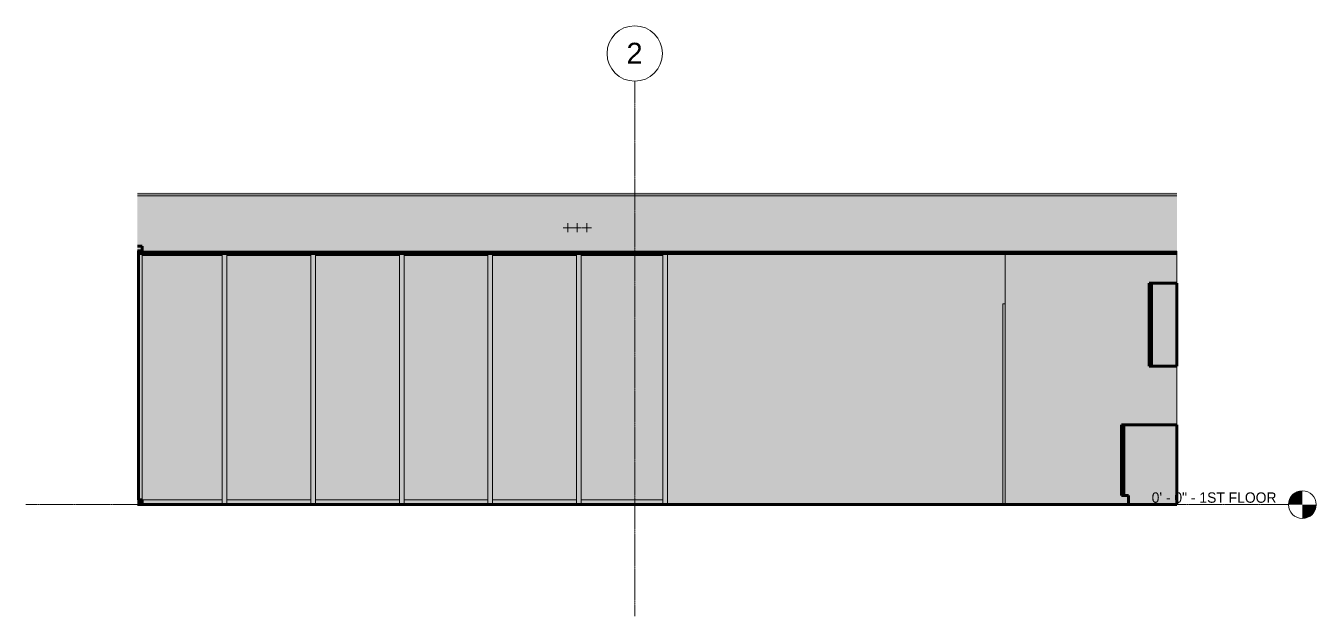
# Model space of a CAD drawing. Header units: inches. Extents: x 2871 to 9348, y -48 to 340.
# Drawn here: x 3959 to 4518, y -48 to 207 of the extents above; entities that cross this region are included whole.
import ezdxf

# ---------------------------------------------------------------- set-up
doc = ezdxf.new("R2010")
doc.units = ezdxf.units.IN
doc.header["$MEASUREMENT"] = 0
doc.linetypes.add('Aligning Line 1_8_', pattern=[0.25, 0.125, -0.125])
doc.linetypes.add('Grid Line 1_2_', pattern=[0.875, 0.5, -0.125, 0.125, -0.125])
for name, color, linetype, lineweight in [('0-3', 165, 'Continuous', 5), ('0-7', 130, 'Continuous', 5), ('A-DOOR', 31, 'Continuous', 18), ('A-DOOR-FRAM', 31, 'Continuous', 9), ('A-DOOR-FRAM-3', 31, 'Continuous', 18), ('A-FLOR-1', 31, 'Continuous', 5), ('A-FLOR-2', 251, 'Continuous', 5), ('A-FLOR-3', 250, 'Continuous', 60), ('A-FLOR-LEVL', 51, 'Continuous', 9), ('A-FLOR-LEVL-1', 51, 'Grid Line 1_2_', 9), ('A-FLOR-LEVL-3', 147, 'Continuous', 9), ('A-FLOR-MCUT-1', 10, 'Continuous', 18), ('A-FLOR-PATT-1', 7, 'Continuous', 9), ('A-FLOR-PATT-2', 253, 'Continuous', 9), ('A-GLAZ-CURT', 52, 'Continuous', 9), ('A-GLAZ-CURT-2', 52, 'Continuous', 60), ('A-GLAZ-CWMG', 51, 'Continuous', 9), ('A-GLAZ-CWMG-3', 51, 'Continuous', 60), ('G-ANNO-SYMB', 111, 'Aligning Line 1_8_', 9), ('G-ANNO-SYMB-1', 147, 'Aligning Line 1_8_', 9), ('I-WALL', 2, 'Continuous', 18), ('I-WALL-1', 2, 'Continuous', 5), ('P-PIPE-CNTR', 3, 'Continuous', 9), ('Q-CASE', 31, 'Continuous', 9), ('Q-CASE-1', 31, 'Continuous', 60), ('S-GRID-1', 1, 'Grid Line 1_2_', 9), ('S-GRID-IDEN', 1, 'Continuous', 9), ('S-GRID-IDEN-1', 147, 'Continuous', 9)]:
    doc.layers.add(name, color=color, linetype=linetype, lineweight=lineweight)
doc.styles.add('Arial', font='arial.ttf', dxfattribs={"height": 9})
doc.styles.add('Century Gothic', font='ufonts.com_century-gothic.ttf', dxfattribs={"height": 4.5})

# ---------------------------------------------------------------- blocks, each defined once
blk = doc.blocks.new('Level - Level Head - Circle-V20-Elevation 4 - c')
at = {"layer": 'A-FLOR-LEVL'}
h = blk.add_hatch(color=256, dxfattribs=at)
edge = h.paths.add_edge_path(flags=0)
edge.add_line((-2864.95, 0), (-2870.95, 0))
edge.add_arc((-2864.95, 0), 6, 90, 180, ccw=False)
edge.add_line((-2864.95, 6), (-2864.95, 0))
h = blk.add_hatch(color=256, dxfattribs=at)
edge = h.paths.add_edge_path(flags=0)
edge.add_line((-2864.95, -6), (-2864.95, 0))
edge.add_line((-2864.95, 0), (-2858.95, 0))
edge.add_arc((-2864.95, 0), 6, 270, 360, ccw=False)
at = {"layer": 'A-FLOR-LEVL-3'}
blk.add_circle((-2864.95, 0), 6, dxfattribs=at)
blk = doc.blocks.new('CTR - 2nd Phase_rvt-3-Elevation 4 - c')
at = {"layer": 'A-FLOR-LEVL-1'}
blk.add_line((-3418.25, 0), (-2870.95, 0), dxfattribs=at)
at = {"layer": '0-3'}
blk.add_blockref('Level - Level Head - Circle-V20-Elevation 4 - c', (0, 0), dxfattribs=at)
at = {"layer": 'A-FLOR-LEVL', "insert": (-2930.26, 5.28), "char_height": 4.5, "width": 64.9935, "attachment_point": 1, "style": 'Century Gothic'}
blk.add_mtext('0\' - 0" - 1ST FLOOR', dxfattribs=at)
blk = doc.blocks.new('CTR - 1st Phase - Unit Layouts_rvt-3-Elevation 4 - c')
at = {"layer": 'A-FLOR-LEVL-1'}
blk.add_line((-3418.25, 0), (-2870.95, 0), dxfattribs=at)
at = {"layer": '0-3'}
blk.add_blockref('Level - Level Head - Circle-V20-Elevation 4 - c', (0, 0), dxfattribs=at)
at = {"layer": 'A-FLOR-LEVL', "insert": (-2930.26, 5.28), "char_height": 4.5, "width": 64.9935, "attachment_point": 1, "style": 'Century Gothic'}
blk.add_mtext('0\' - 0" - 1ST FLOOR', dxfattribs=at)
blk = doc.blocks.new('CTR  - Topography_rvt-3-Elevation 4 - c')
at = {"layer": 'A-FLOR-LEVL-1'}
blk.add_line((-3418.25, 0), (-2870.95, 0), dxfattribs=at)
at = {"layer": 'G-ANNO-SYMB-1'}
blk.add_line((-2919.3, 0), (-3369.91, 0), dxfattribs=at)
at = {"layer": '0-3'}
blk.add_blockref('Level - Level Head - Circle-V20-Elevation 4 - c', (0, 0), dxfattribs=at)
at = {"layer": 'A-FLOR-LEVL', "insert": (-2930.26, 5.28), "char_height": 4.5, "width": 64.9935, "attachment_point": 1, "style": 'Century Gothic'}
blk.add_mtext('0\' - 0" - 1ST FLOOR', dxfattribs=at)
blk = doc.blocks.new('Grid - Grid Head - Circle-50561-Elevation 4 - c')
at = {"layer": 'S-GRID-IDEN-1'}
for start, end in [(0, 180), (180, 360)]:
    blk.add_arc((-3154.32, 195.49), 12, start, end, dxfattribs=at)
blk = doc.blocks.new('CTR - 1st Phase - Shell_rvt-3-Elevation 4 - c')
at = {"layer": 'A-FLOR-1'}
blk.add_hatch(color=256, dxfattribs=at).paths.add_polyline_path([(-2919.3, 109.87), (-2919.3, 133.87), (-3369.91, 133.87), (-3369.91, 109.87), (-3144.61, 109.87)], flags=0)
at = {"layer": 'A-FLOR-2'}
blk.add_hatch(color=256, dxfattribs=at).paths.add_polyline_path([(-3140.12, 109.37), (-2919.32, 109.37), (-2919.32, 109.87), (-3369.91, 109.87), (-3369.91, 109.37), (-3142.12, 109.37)], flags=0)
at = {"layer": 'A-FLOR-PATT-1'}
h = blk.add_hatch(dxfattribs=at)
h.set_pattern_fill('FP_8', color=256, style=0, pattern_type=2)
h.set_pattern_definition([(0, (75.524, 0), (15.36, 3.84), [0.634, -10.886, 0.634, -10.886, -61.44]), (0, (75.524, 0), (15.36, 3.84), [-23.04, 0.634, -22.406, 0.634, -10.886, -26.88]), (0, (75.524, 0), (15.36, 3.84), [-57.6, 0.634, -7.046, 0.634, -18.566]), (120, (81.284, 1.92), (-11.0055376, 11.38215), [0.634, -10.886, 0.634, -10.886, -61.44]), (120, (81.284, 1.92), (-11.0055376, 11.38215), [-23.04, 0.634, -22.406, 0.634, -10.886, -26.88]), (120, (81.284, 1.92), (-11.0055376, 11.38215), [-57.6, 0.634, -7.046, 0.634, -18.566]), (240, (83.204, 9.6), (-4.3544624, -15.22215), [0.634, -10.886, 0.634, -10.886, -61.44]), (240, (83.204, 9.6), (-4.3544624, -15.22215), [-23.04, 0.634, -22.406, 0.634, -10.886, -26.88]), (240, (83.204, 9.6), (-4.3544624, -15.22215), [-57.6, 0.634, -7.046, 0.634, -18.566])])
h.paths.add_polyline_path([(-2993.7, 108.75), (-2919.3, 108.75), (-2919.32, 109.37), (-3369.91, 109.37), (-3369.91, 108.75), (-3140.12, 108.75)], flags=0)
at = {"layer": 'A-FLOR-PATT-2'}
h = blk.add_hatch(dxfattribs=at)
h.set_pattern_fill('FP_9', color=256, style=0, pattern_type=2)
h.set_pattern_definition([(0, (75.524, 0), (7.68, 1.92), [0.634, -5.126, 0.634, -5.126, -30.72]), (0, (75.524, 0), (7.68, 1.92), [-11.52, 0.634, -10.886, 0.634, -5.126, -13.44]), (0, (75.524, 0), (7.68, 1.92), [-28.8, 0.634, -3.206, 0.634, -8.966]), (120, (78.404, 0.96), (-5.5027688, 5.6910751), [0.634, -5.126, 0.634, -5.126, -30.72]), (120, (78.404, 0.96), (-5.5027688, 5.6910751), [-11.52, 0.634, -10.886, 0.634, -5.126, -13.44]), (120, (78.404, 0.96), (-5.5027688, 5.6910751), [-28.8, 0.634, -3.206, 0.634, -8.966]), (240, (79.364, 4.8), (-2.1772312, -7.6110751), [0.634, -5.126, 0.634, -5.126, -30.72]), (240, (79.364, 4.8), (-2.1772312, -7.6110751), [-11.52, 0.634, -10.886, 0.634, -5.126, -13.44]), (240, (79.364, 4.8), (-2.1772312, -7.6110751), [-28.8, 0.634, -3.206, 0.634, -8.966])])
h.paths.add_polyline_path([(-3071.67, 134.62), (-2919.3, 134.62), (-2919.3, 135.12), (-3369.91, 135.12), (-3369.91, 134.62), (-3144.61, 134.62)], flags=0)
h = blk.add_hatch(dxfattribs=at)
h.set_pattern_fill('FP_10', color=256, style=0, pattern_type=2)
h.set_pattern_definition([(0, (75.524, 0), (0, 2.399), []), (315, (75.524, 0), (2.3985062, 0), [3.393, -3.393]), (45, (75.524, 0), (2.3985062, 0), [3.393, -3.393])])
h.paths.add_polyline_path([(-3144.61, 133.87), (-2919.3, 133.87), (-2919.3, 134.62), (-3369.91, 134.62), (-3369.91, 133.87), (-3204.37, 133.87)], flags=0)
at = {"layer": 'A-FLOR-3'}
for p, q in [((-3369.91, 108.75), (-2919.3, 108.75)), ((-2919.3, 0), (-3369.91, 0))]:
    blk.add_line(p, q, dxfattribs=at)
at = {"layer": 'A-FLOR-LEVL-1'}
blk.add_line((-3418.25, 0), (-2870.95, 0), dxfattribs=at)
at = {"layer": 'A-FLOR-MCUT-1'}
for p, q in [((-2919.3, 134.62), (-3369.91, 134.62)), ((-2919.3, 133.87), (-3369.91, 133.87)), ((-2919.3, 109.87), (-3369.91, 109.87)), ((-2919.3, 109.37), (-3369.91, 109.37))]:
    blk.add_line(p, q, dxfattribs=at)
at = {"layer": 'G-ANNO-SYMB-1'}
blk.add_line((-2919.3, 0), (-3369.91, 0), dxfattribs=at)
at = {"layer": 'S-GRID-1'}
blk.add_line((-3154.32, -48.38), (-3154.32, 183.49), dxfattribs=at)
at = {"layer": '0-3'}
for name in ['Grid - Grid Head - Circle-50561-Elevation 4 - c', 'Level - Level Head - Circle-V20-Elevation 4 - c']:
    blk.add_blockref(name, (0, 0), dxfattribs=at)
at = {"layer": 'A-FLOR-LEVL', "insert": (-2930.26, 5.28), "char_height": 4.5, "width": 64.9935, "attachment_point": 1, "style": 'Century Gothic'}
blk.add_mtext('0\' - 0" - 1ST FLOOR', dxfattribs=at)
at = {"layer": 'S-GRID-IDEN', "insert": (-3157.89, 200.13), "char_height": 9, "width": 8.484, "attachment_point": 1, "style": 'Arial'}
blk.add_mtext('2', dxfattribs=at)
blk = doc.blocks.new('CTR - 1st Phase -Stairs _ Elevators_rvt-3-Elevation 4 - c')
at = {"layer": 'A-FLOR-LEVL-1'}
blk.add_line((-3418.25, 0), (-2870.95, 0), dxfattribs=at)
at = {"layer": '0-3'}
blk.add_blockref('Level - Level Head - Circle-V20-Elevation 4 - c', (0, 0), dxfattribs=at)
at = {"layer": 'A-FLOR-LEVL', "insert": (-2930.26, 5.28), "char_height": 4.5, "width": 64.9935, "attachment_point": 1, "style": 'Century Gothic'}
blk.add_mtext('0\' - 0" - 1ST FLOOR', dxfattribs=at)
blk = doc.blocks.new('System Panel - Glazed-2000375-Elevation 4 - c')
at = {"layer": 'A-GLAZ-CURT'}
blk.add_hatch(color=256, dxfattribs=at).paths.add_polyline_path([(-3369.51, 2), (-3369.37, 2), (-3369.37, 108.75), (-3369.91, 108.75), (-3369.91, 2)], flags=0)
at = {"layer": 'A-GLAZ-CURT-2'}
for p, q in [((-3369.37, 110), (-3369.91, 110)), ((-3369.37, 2), (-3369.37, 110)), ((-3369.91, 2), (-3369.37, 2))]:
    blk.add_line(p, q, dxfattribs=at)
blk = doc.blocks.new('Rectangular Mullion - 2_ x 4_ rectangular-1890793-Elevation 4 - c')
at = {"layer": 'A-GLAZ-CWMG-3'}
for p, q in [((-3367.87, 112), (-3369.91, 112)), ((-3367.87, 110), (-3367.87, 112)), ((-3369.91, 110), (-3367.87, 110))]:
    blk.add_line(p, q, dxfattribs=at)
blk = doc.blocks.new('Rectangular Mullion - 2_ x 4_ rectangular-1890794-Elevation 4 - c')
at = {"layer": 'A-GLAZ-CWMG'}
blk.add_hatch(color=256, dxfattribs=at).paths.add_polyline_path([(-3369.37, 0), (-3367.87, 0), (-3367.87, 2), (-3369.91, 2), (-3369.91, 0), (-3369.51, 0)], flags=0)
at = {"layer": 'A-GLAZ-CWMG-3'}
for p, q in [((-3367.87, 2), (-3369.91, 2)), ((-3369.91, 0), (-3367.87, 0)), ((-3367.87, 0), (-3367.87, 2))]:
    blk.add_line(p, q, dxfattribs=at)
blk = doc.blocks.new('Rectangular Mullion - 2_ x 4_ rectangular-2000371-Elevation 4 - c')
at = {"layer": 'A-GLAZ-CWMG'}
blk.add_hatch(color=256, dxfattribs=at).paths.add_polyline_path([(-3369.37, 2), (-3367.87, 2), (-3367.87, 108.75), (-3369.37, 108.75), (-3369.37, 107.88)], flags=0)
blk.add_line((-3367.87, 108.75), (-3367.87, 2), dxfattribs=at)
blk = doc.blocks.new('System Panel - Glazed-2030649-Elevation 4 - c')
at = {"layer": 'A-GLAZ-CURT'}
blk.add_hatch(color=256, dxfattribs=at).paths.add_polyline_path([(-3144.61, 2), (-3142.12, 2), (-3142.12, 107.88), (-3177.52, 107.88), (-3177.52, 2)], flags=0)
blk = doc.blocks.new('Rectangular Mullion - 2_ x 4_ rectangular-1978847-Elevation 4 - c')
at = {"layer": 'A-GLAZ-CWMG'}
blk.add_hatch(color=256, dxfattribs=at).paths.add_polyline_path([(-3177.52, 0), (-3142.12, 0), (-3142.12, 2), (-3177.52, 2)], flags=0)
for p, q in [((-3177.52, 0), (-3177.52, 2)), ((-3177.52, 2), (-3142.12, 2)), ((-3142.12, 2), (-3142.12, 0))]:
    blk.add_line(p, q, dxfattribs=at)
blk = doc.blocks.new('Rectangular Mullion - 2_ x 4_ rectangular-2030673-Elevation 4 - c')
at = {"layer": 'A-GLAZ-CWMG'}
blk.add_hatch(color=256, dxfattribs=at).paths.add_polyline_path([(-3140.12, 0), (-3140.12, 108.75), (-3142.12, 108.75), (-3142.12, 0)], flags=0)
blk.add_line((-3142.12, 0), (-3142.12, 108.75), dxfattribs=at)
blk = doc.blocks.new('System Panel - Glazed-2030653-Elevation 4 - c')
at = {"layer": 'A-GLAZ-CURT'}
blk.add_hatch(color=256, dxfattribs=at).paths.add_polyline_path([(-3217.92, 2), (-3217.92, 107.88), (-3254.32, 107.88), (-3254.32, 2)], flags=0)
blk = doc.blocks.new('Rectangular Mullion - 2_ x 4_ rectangular-1978849-Elevation 4 - c')
at = {"layer": 'A-GLAZ-CWMG'}
blk.add_hatch(color=256, dxfattribs=at).paths.add_polyline_path([(-3204.37, 107.88), (-3179.52, 107.88), (-3179.52, 108.75), (-3215.92, 108.75), (-3215.92, 107.88)], flags=0)
for p, q in [((-3215.92, 107.88), (-3215.92, 108.75)), ((-3179.52, 107.88), (-3215.92, 107.88)), ((-3179.52, 108.75), (-3179.52, 107.88))]:
    blk.add_line(p, q, dxfattribs=at)
blk = doc.blocks.new('Rectangular Mullion - 2_ x 4_ rectangular-V3-Elevation 4 - c')
at = {"layer": 'A-GLAZ-CWMG'}
blk.add_hatch(color=256, dxfattribs=at).paths.add_polyline_path([(-3333.12, 107.88), (-3333.12, 108.75), (-3367.87, 108.75), (-3367.87, 107.88)], flags=0)
for p, q in [((-3333.12, 107.88), (-3367.87, 107.88)), ((-3333.12, 108.75), (-3333.12, 107.88))]:
    blk.add_line(p, q, dxfattribs=at)
blk = doc.blocks.new('Rectangular Mullion - 2_ x 4_ rectangular-1978850-Elevation 4 - c')
at = {"layer": 'A-GLAZ-CWMG'}
blk.add_hatch(color=256, dxfattribs=at).paths.add_polyline_path([(-3254.32, 0), (-3217.92, 0), (-3217.92, 2), (-3254.32, 2)], flags=0)
for p, q in [((-3254.32, 0), (-3254.32, 2)), ((-3254.32, 2), (-3217.92, 2)), ((-3217.92, 2), (-3217.92, 0))]:
    blk.add_line(p, q, dxfattribs=at)
blk = doc.blocks.new('Rectangular Mullion - 2_ x 4_ rectangular-V4-Elevation 4 - c')
at = {"layer": 'A-GLAZ-CWMG'}
blk.add_hatch(color=256, dxfattribs=at).paths.add_polyline_path([(-3333.12, 0), (-3333.12, 2), (-3367.87, 2), (-3367.87, 0)], flags=0)
for p, q in [((-3367.87, 2), (-3333.12, 2)), ((-3333.12, 2), (-3333.12, 0))]:
    blk.add_line(p, q, dxfattribs=at)
blk = doc.blocks.new('Rectangular Mullion - 2_ x 4_ rectangular-2030648-Elevation 4 - c')
at = {"layer": 'A-GLAZ-CWMG'}
blk.add_hatch(color=256, dxfattribs=at).paths.add_polyline_path([(-3215.92, 0), (-3215.92, 108.75), (-3217.92, 108.75), (-3217.92, 0)], flags=0)
for p, q in [((-3217.92, 108.75), (-3217.92, 0)), ((-3215.92, 108.75), (-3215.92, 0))]:
    blk.add_line(p, q, dxfattribs=at)
blk = doc.blocks.new('Rectangular Mullion - 2_ x 4_ rectangular-1978848-Elevation 4 - c')
at = {"layer": 'A-GLAZ-CWMG'}
blk.add_hatch(color=256, dxfattribs=at).paths.add_polyline_path([(-3144.61, 107.88), (-3142.12, 107.88), (-3142.12, 108.75), (-3177.52, 108.75), (-3177.52, 107.88)], flags=0)
for p, q in [((-3177.52, 107.88), (-3177.52, 108.75)), ((-3142.12, 107.88), (-3177.52, 107.88)), ((-3142.12, 108.75), (-3142.12, 107.88))]:
    blk.add_line(p, q, dxfattribs=at)
blk = doc.blocks.new('OD_CW_Base Cabinet - OD_CW_Base Cabinet-2017205-Elevation 4 - c')
at = {"layer": 'Q-CASE'}
for points in [[(-2942.32, 4), (-2942.32, 34.5), (-2943.32, 34.5), (-2943.32, 4)], [(-2919.32, 0), (-2919.32, 34.5), (-2942.32, 34.5), (-2942.32, 4), (-2940.32, 4), (-2940.32, 0)]]:
    blk.add_hatch(color=256, dxfattribs=at).paths.add_polyline_path(points, flags=0)
at = {"layer": 'Q-CASE-1'}
for p, q in [((-2943.32, 34.5), (-2943.32, 4)), ((-2942.32, 34.5), (-2943.32, 34.5)), ((-2942.32, 4), (-2942.32, 34.5)), ((-2942.32, 34.5), (-2942.32, 4)), ((-2919.32, 34.5), (-2942.32, 34.5)), ((-2919.32, 0), (-2919.32, 34.5)), ((-2943.32, 4), (-2942.32, 4)), ((-2942.32, 4), (-2940.32, 4)), ((-2940.32, 4), (-2940.32, 0)), ((-2940.32, 0), (-2919.32, 0))]:
    blk.add_line(p, q, dxfattribs=at)
blk = doc.blocks.new('OD_CW_Upper Cabinet - OD_CW_Upper Cabinet-2017176-Elevation 4 - c')
at = {"layer": 'Q-CASE'}
for points in [[(-2930.32, 60), (-2930.32, 96), (-2931.32, 96), (-2931.32, 60)], [(-2919.32, 60), (-2919.32, 96), (-2930.32, 96), (-2930.32, 60)]]:
    blk.add_hatch(color=256, dxfattribs=at).paths.add_polyline_path(points, flags=0)
at = {"layer": 'Q-CASE-1'}
for p, q in [((-2931.32, 96), (-2931.32, 60)), ((-2930.32, 96), (-2931.32, 96)), ((-2930.32, 60), (-2930.32, 96)), ((-2930.32, 96), (-2930.32, 60)), ((-2919.32, 96), (-2930.32, 96)), ((-2919.32, 60), (-2919.32, 96)), ((-2931.32, 60), (-2930.32, 60)), ((-2930.32, 60), (-2919.32, 60))]:
    blk.add_line(p, q, dxfattribs=at)
blk = doc.blocks.new('Single-Flush - 36_ x 84_-1244901-Elevation 4 - c')
at = {"layer": 'A-DOOR-FRAM-3'}
blk.add_hatch(color=256, dxfattribs=at).paths.add_polyline_path([(-2994.7, 0), (-2993.7, 0), (-2993.7, 87), (-2994.7, 87), (-2994.7, 84)], flags=0)
at = {"layer": 'A-DOOR-FRAM'}
for p, q in [((-2994.7, 0), (-2994.7, 87)), ((-2994.7, 87), (-2993.7, 87))]:
    blk.add_line(p, q, dxfattribs=at)
blk = doc.blocks.new('Level - Level Head - Circle-50818-Elevation 4 - c')
at = {"layer": 'A-FLOR-LEVL'}
h = blk.add_hatch(color=256, dxfattribs=at)
edge = h.paths.add_edge_path(flags=0)
edge.add_line((-2864.95, 0), (-2870.95, 0))
edge.add_arc((-2864.95, 0), 6, 90, 180, ccw=False)
edge.add_line((-2864.95, 6), (-2864.95, 0))
h = blk.add_hatch(color=256, dxfattribs=at)
edge = h.paths.add_edge_path(flags=0)
edge.add_line((-2864.95, -6), (-2864.95, 0))
edge.add_line((-2864.95, 0), (-2858.95, 0))
edge.add_arc((-2864.95, 0), 6, 270, 360, ccw=False)
blk.add_circle((-2864.95, 0), 6, dxfattribs=at)

msp = doc.modelspace()

# ---------------------------------------------------------------- hatches: boundary and pattern name
at = {"layer": 'I-WALL'}
h = msp.add_hatch(color=256, dxfattribs=at)
h.paths.add_polyline_path([(4457.55, 0), (4457.57, 0), (4457.55, 4)], flags=0)
h.paths.add_polyline_path([(4457.55, 109.37), (4457.57, 109.37), (4457.55, 109.87)], flags=0)
at = {"layer": 'I-WALL-1'}
for points in [[(4236.75, 0), (4382.18, 0), (4382.18, 87), (4383.18, 87), (4383.18, 108.75), (4236.75, 108.75), (4236.75, 84)], [(4433.55, 0), (4436.55, 0), (4436.55, 4), (4433.55, 4), (4433.55, 34.5), (4457.55, 34.5), (4457.55, 60), (4445.55, 60), (4445.55, 96), (4457.55, 96), (4457.55, 108.75), (4383.18, 108.75), (4383.18, 0)]]:
    msp.add_hatch(color=256, dxfattribs=at).paths.add_polyline_path(points, flags=0)

# ---------------------------------------------------------------- linework, layer by layer
at = {"layer": 'A-FLOR-LEVL-1'}
msp.add_line((3958.63, 0), (4505.93, 0), dxfattribs=at)
at = {"layer": 'G-ANNO-SYMB'}
msp.add_line((4457.57, 0), (4006.97, 0), dxfattribs=at)
at = {"layer": 'I-WALL'}
for p, q in [((4236.75, 108.75), (4236.75, 0)), ((4383.18, 108.75), (4383.18, 0)), ((4457.57, 109.87), (4457.55, 109.87)), ((4457.55, 109.87), (4457.55, 0)), ((4457.55, 0), (4457.57, 0))]:
    msp.add_line(p, q, dxfattribs=at)
at = {"layer": 'P-PIPE-CNTR'}
for p, q in [((4191.56, 120), (4195.56, 120)), ((4193.56, 118), (4193.56, 122)), ((4195.56, 120), (4199.56, 120)), ((4197.56, 118), (4197.56, 122)), ((4199.81, 120), (4203.81, 120)), ((4201.81, 118), (4201.81, 122))]:
    msp.add_line(p, q, dxfattribs=at)

# ---------------------------------------------------------------- block references
at = {"layer": '0-7'}
for name in ['CTR - 1st Phase - Shell_rvt-3-Elevation 4 - c', 'CTR - 2nd Phase_rvt-3-Elevation 4 - c', 'CTR - 1st Phase - Unit Layouts_rvt-3-Elevation 4 - c', 'CTR  - Topography_rvt-3-Elevation 4 - c', 'CTR - 1st Phase -Stairs _ Elevators_rvt-3-Elevation 4 - c']:
    msp.add_blockref(name, (7376.88, 0), dxfattribs=at)
at = {"layer": 'A-DOOR'}
msp.add_blockref('Single-Flush - 36_ x 84_-1244901-Elevation 4 - c', (7376.88, 0), dxfattribs=at)
at = {"layer": 'A-FLOR-LEVL'}
msp.add_blockref('Level - Level Head - Circle-50818-Elevation 4 - c', (7376.88, 0), dxfattribs=at)
at = {"layer": 'A-GLAZ-CURT'}
for name, p in [('System Panel - Glazed-2000375-Elevation 4 - c', (7376.88, 0)), ('System Panel - Glazed-2030653-Elevation 4 - c', (7261.68, 0)), ('System Panel - Glazed-2030653-Elevation 4 - c', (7300.08, 0)), ('System Panel - Glazed-2030653-Elevation 4 - c', (7338.48, 0)), ('System Panel - Glazed-2030653-Elevation 4 - c', (7376.88, 0)), ('System Panel - Glazed-2030653-Elevation 4 - c', (7415.28, 0)), ('System Panel - Glazed-2030649-Elevation 4 - c', (7376.88, 0))]:
    msp.add_blockref(name, p, dxfattribs=at)
at = {"layer": 'A-GLAZ-CWMG'}
for name, p in [('Rectangular Mullion - 2_ x 4_ rectangular-1890793-Elevation 4 - c', (7376.88, 0)), ('Rectangular Mullion - 2_ x 4_ rectangular-2000371-Elevation 4 - c', (7376.88, 0)), ('Rectangular Mullion - 2_ x 4_ rectangular-V3-Elevation 4 - c', (7376.88, 0)), ('Rectangular Mullion - 2_ x 4_ rectangular-2030648-Elevation 4 - c', (7261.68, 0)), ('Rectangular Mullion - 2_ x 4_ rectangular-1978849-Elevation 4 - c', (7261.68, 0)), ('Rectangular Mullion - 2_ x 4_ rectangular-2030648-Elevation 4 - c', (7300.08, 0)), ('Rectangular Mullion - 2_ x 4_ rectangular-1978849-Elevation 4 - c', (7300.08, 0)), ('Rectangular Mullion - 2_ x 4_ rectangular-2030648-Elevation 4 - c', (7338.48, 0)), ('Rectangular Mullion - 2_ x 4_ rectangular-1978849-Elevation 4 - c', (7338.48, 0)), ('Rectangular Mullion - 2_ x 4_ rectangular-2030648-Elevation 4 - c', (7376.88, 0)), ('Rectangular Mullion - 2_ x 4_ rectangular-1978849-Elevation 4 - c', (7376.88, 0)), ('Rectangular Mullion - 2_ x 4_ rectangular-2030648-Elevation 4 - c', (7415.28, 0)), ('Rectangular Mullion - 2_ x 4_ rectangular-1978848-Elevation 4 - c', (7376.88, 0)), ('Rectangular Mullion - 2_ x 4_ rectangular-2030673-Elevation 4 - c', (7376.88, 0)), ('Rectangular Mullion - 2_ x 4_ rectangular-1890794-Elevation 4 - c', (7376.88, 0)), ('Rectangular Mullion - 2_ x 4_ rectangular-V4-Elevation 4 - c', (7376.88, 0)), ('Rectangular Mullion - 2_ x 4_ rectangular-1978850-Elevation 4 - c', (7300.08, 0)), ('Rectangular Mullion - 2_ x 4_ rectangular-1978850-Elevation 4 - c', (7338.48, 0)), ('Rectangular Mullion - 2_ x 4_ rectangular-1978850-Elevation 4 - c', (7376.88, 0)), ('Rectangular Mullion - 2_ x 4_ rectangular-1978850-Elevation 4 - c', (7415.28, 0)), ('Rectangular Mullion - 2_ x 4_ rectangular-1978847-Elevation 4 - c', (7376.88, 0))]:
    msp.add_blockref(name, p, dxfattribs=at)
at = {"layer": 'Q-CASE'}
for name in ['OD_CW_Upper Cabinet - OD_CW_Upper Cabinet-2017176-Elevation 4 - c', 'OD_CW_Base Cabinet - OD_CW_Base Cabinet-2017205-Elevation 4 - c']:
    msp.add_blockref(name, (7376.88, 0), dxfattribs=at)

# ---------------------------------------------------------------- texts
at = {"layer": 'A-FLOR-LEVL', "insert": (4446.62, 5.28), "char_height": 4.5, "width": 64.9935, "attachment_point": 1, "style": 'Century Gothic'}
msp.add_mtext('0\' - 0" - 1ST FLOOR', dxfattribs=at)

doc.saveas('drawing.dxf')
